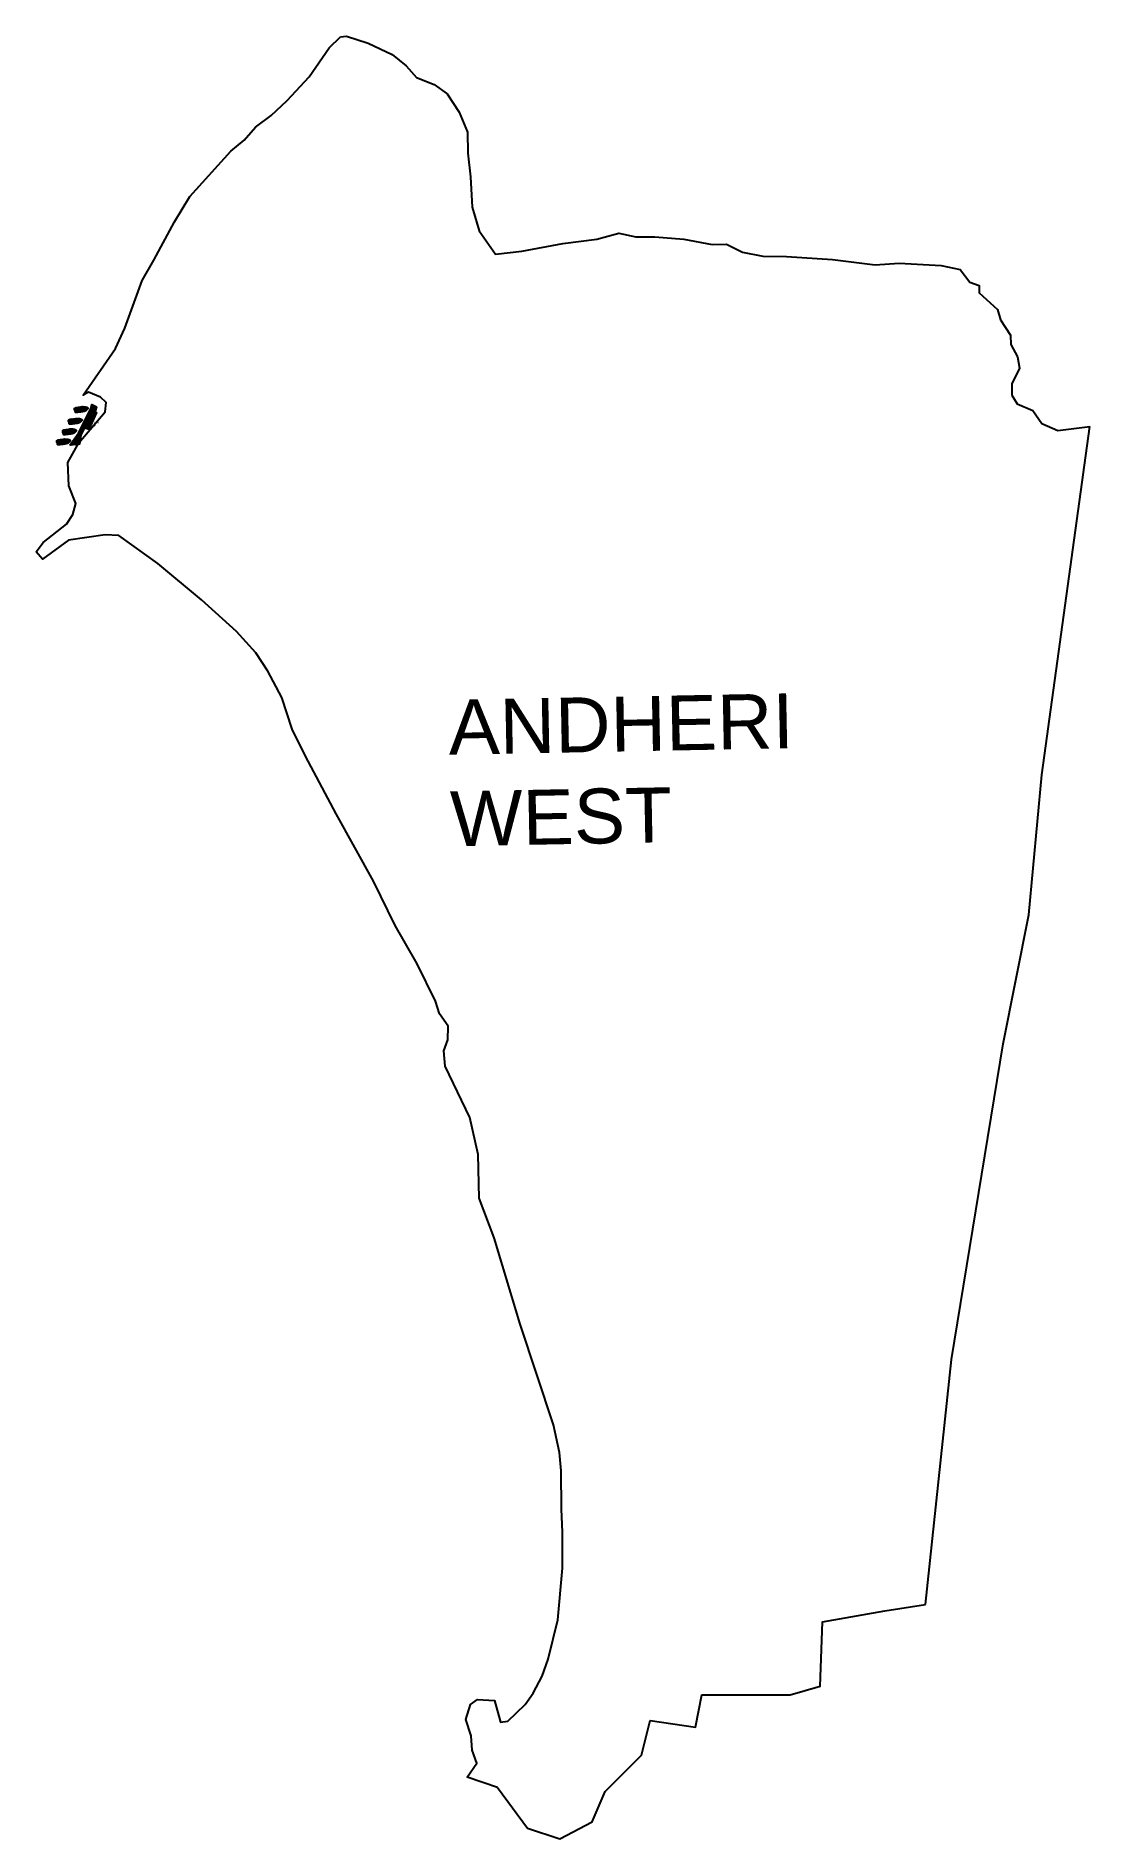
# Model space of a CAD drawing. Header units: metres. Extents: x 268683 to 273863, y 2111090 to 2119954.
import ezdxf

# ---------------------------------------------------------------- set-up
doc = ezdxf.new("R2010")
doc.units = ezdxf.units.M
for name, color, linetype in [('BOAT', 30, 'Continuous'), ('PORT', 150, 'Continuous'), ('PORT TEXT', 7, 'Continuous'), ('village', 3, 'Continuous'), ('VILLAGE NAME', 250, 'Continuous')]:
    doc.layers.add(name, color=color, linetype=linetype)
doc.styles.get("Standard").update_dxf_attribs({"font": 'times.ttf'})

# ---------------------------------------------------------------- blocks, each defined once
blk = doc.blocks.new('3')
for p, q in [((15259, 11285), (14484, 11285)), ((15259, 11192), (14484, 11192)), ((14565, 8385), (15056, 8357)), ((14615, 10476), (15123, 10528)), ((14685, 6707), (14679, 6695)), ((14686, 10050), (15190, 10197)), ((14966, 7645), (15271, 8006)), ((15968, 14277), (15461, 14277)), ((15968, 14767), (15462, 14767)), ((15968, 15258), (15484, 15258)), ((15658, 7614), (15968, 7614)), ((15665, 7521), (15968, 7521)), ((15968, 15258), (16453, 15258)), ((15968, 14767), (16474, 14767)), ((15968, 14277), (16475, 14277)), ((16200, 7614), (15968, 7614)), ((16200, 7521), (15968, 7521)), ((16111, 11240), (16111, 11048)), ((16111, 11048), (16516, 11165)), ((16111, 11048), (16509, 11048)), ((16160, 9828), (17451, 9828)), ((16498, 9195), (16786, 9687)), ((16707, 11116), (16547, 11058)), ((16554, 7976), (16809, 7478)), ((16716, 11090), (16575, 11038)), ((16600, 11048), (16882, 11048)), ((16709, 10005), (16709, 10459)), ((16732, 9000), (17261, 9307)), ((16767, 11090), (16913, 11037)), ((16776, 11116), (16940, 11056)), ((16782, 8178), (17280, 7902)), ((16846, 8619), (17397, 8623)), ((16949, 11180), (17451, 11048)), ((16973, 11048), (17451, 11048)), ((17251, 6707), (17257, 6695))]:
    blk.add_line(p, q)
for points in [[(15968, 6127, -0.01735955), (14838, 6154, -0.12634026), (14305, 6306, -0.17289852), (14037, 6993, -0.01388415), (14014, 7606, -0.00897301), (13973, 8482, -0.01509001), (13946, 9483, 0.00224465), (13935, 11027, -0.00334212), (13932, 12742, -0.01698447), (13966, 13889, -0.02454586), (14062, 14750, -0.0679415), (14312, 15833, -0.03394848), (14615, 16539, -0.02200139), (14950, 17169, -0.04287165), (15373, 17727, -0.0595144), (15677, 17994, -0.04636443), (15850, 18096, -0.10488197), (15968, 18127, -0.10488197)], [(14099, 8543, 0.00642467), (14087, 9488, 0.00221748), (14076, 11029, -0.003368), (14066, 12757, -0.02463252), (14085, 13845, -0.01503734), (14174, 14559, -0.02543865), (14242, 14955, -0.01384341), (14434, 15768, -0.04026639), (14734, 16491, -0.0167294), (15107, 17121, -0.02973882), (15584, 17694, 0.01524972), (15841, 17933, -0.13238879), (15895, 17967, -0.02844165), (15920, 17975, -0.02844165)], [(14113, 8543, 0.00642355), (14100, 9488, 0.00221725), (14090, 11029, -0.00336846), (14080, 12757, -0.02463342), (14099, 13844, -0.01503841), (14188, 14557, -0.02546128), (14256, 14952, -0.0138393), (14448, 15764, -0.04023773), (14746, 16485, -0.01671456), (15118, 17113, -0.02969286), (15593, 17684, 0.01523434), (15851, 17923, -0.13403589), (15900, 17954, -0.02487909), (15920, 17960, -0.02487909)], [(14259, 13906, -0.0315957), (14324, 14539, -0.0049282), (14403, 14955, -0.02843957), (14598, 15666, -0.04287465), (14892, 16347, -0.0353475), (15257, 16991, -0.02409254), (15665, 17545, -0.07983705), (15920, 17811)], [(14273, 13906, -0.03159202), (14338, 14536, -0.00492612), (14416, 14952, -0.02843629), (14611, 15661, -0.04289549), (14905, 16341, -0.03536325), (15268, 16984, -0.02411142), (15676, 17537, -0.07765751), (15920, 17794, -0.07765751)], [(14287, 13905, -0.03158831), (14351, 14534, -0.00492403), (14430, 14949, -0.02843293), (14624, 15657, -0.04291655), (14917, 16334, -0.03537943), (15280, 16976, -0.02413022), (15687, 17529, -0.07540797), (15920, 17776, -0.07540797)], [(14314, 13904, -0.03158088), (14379, 14529, -0.00491983), (14457, 14944, -0.0284262), (14650, 15648, -0.04295906), (14942, 16322, -0.03541139), (15303, 16961, -0.02882892), (15644, 17425, -0.09233605), (15920, 17647, -0.08032794)], [(15510, 16937), (15621, 16929, 0.38222075), (15724, 16994), (15807, 17415, 0.78654406), (15746, 17463), (15428, 17125, 0.61646396), (15510, 16937, 3.8449075)], [(15968, 6127, 0.01735955), (17099, 6154, 0.12634026), (17632, 6306, 0.17289852), (17899, 6993, 0.01388415), (17922, 7606, 0.00897301), (17963, 8482, 0.01509001), (17990, 9483, -0.00224465), (18001, 11027, 0.00334212), (18004, 12742, 0.01698447), (17970, 13889, 0.02454586), (17874, 14750, 0.0679415), (17624, 15833, 0.03394848), (17321, 16539, 0.02200139), (16986, 17169, 0.04287165), (16563, 17727, 0.0595144), (16259, 17994, 0.04636443), (16086, 18096, 0.10488197), (15968, 18127, 0.10488197)], [(17837, 8543, -0.00642467), (17850, 9488, -0.00221748), (17860, 11029, 0.003368), (17870, 12757, 0.02463252), (17851, 13845, 0.01503734), (17762, 14559, 0.02543865), (17694, 14955, 0.01384341), (17502, 15768, 0.04026639), (17202, 16491, 0.0167294), (16829, 17121, 0.02973882), (16352, 17694, -0.01524972), (16095, 17933, 0.13238879), (16041, 17967, 0.02844165), (16016, 17975, 0.02844165)], [(17823, 8543, -0.00642355), (17836, 9488, -0.00221725), (17846, 11029, 0.00336846), (17856, 12757, 0.02463342), (17837, 13844, 0.01503841), (17748, 14557, 0.02546128), (17680, 14952, 0.0138393), (17489, 15764, 0.04023773), (17190, 16485, 0.01671456), (16818, 17113, 0.02969286), (16343, 17684, -0.01523434), (16085, 17923, 0.13403589), (16037, 17954, 0.02487909), (16016, 17960, 0.02487909)], [(17677, 13906, 0.0315957), (17612, 14539, 0.0049282), (17534, 14955, 0.02843957), (17338, 15666, 0.04287465), (17044, 16347, 0.0353475), (16679, 16991, 0.02409254), (16271, 17545, 0.07983705), (16016, 17811)], [(17663, 13906, 0.03159202), (17598, 14536, 0.00492612), (17520, 14952, 0.02843629), (17325, 15661, 0.04289549), (17032, 16341, 0.03536325), (16668, 16984, 0.02411142), (16260, 17537, 0.07765751), (16016, 17794, 0.07765751)], [(17649, 13905, 0.03158831), (17585, 14534, 0.00492403), (17507, 14949, 0.02843293), (17312, 15657, 0.04291655), (17019, 16334, 0.03537943), (16656, 16976, 0.02413022), (16249, 17529, 0.07540797), (16016, 17776, 0.07540797)], [(17622, 13904, 0.03158088), (17558, 14529, 0.00491983), (17480, 14944, 0.0284262), (17286, 15648, 0.04295906), (16995, 16322, 0.03541139), (16633, 16961, 0.02882892), (16292, 17425, 0.09233605), (16016, 17647, 0.08032794)], [(16426, 16937), (16315, 16929, -0.38222075), (16212, 16994), (16129, 17415, -0.78654406), (16190, 17463), (16508, 17125, -0.61646396), (16426, 16937, -3.8449075)], [(14623, 6459, -0.16439328), (14408, 6486, -0.18868423), (14159, 6722, -0.10758006), (14019, 7335)], [(14099, 8543, -0.0029416), (14109, 7856, 0.00201338), (14118, 7419, 0.13044241), (14196, 7108, 0.261246), (14560, 6796, 0.20919743)], [(14113, 8543, -0.00294135), (14123, 7857, 0.00201438), (14132, 7419, 0.13099242), (14209, 7113, 0.26183218), (14563, 6810, 0.26183218)], [(14259, 13906), (14240, 13499), (14230, 13027), (14235, 12258), (14235, 11203), (14254, 9510, -0.00260149), (14274, 8591, 0.00441105), (14291, 7810, 0.01300851), (14327, 7273, 0.1133962), (14429, 6986, 0.1460048), (14570, 6865, 1.59521934)], [(14273, 13905), (14254, 13498), (14244, 13027), (14249, 12258), (14249, 11203), (14268, 9511, -0.00260127), (14288, 8592, 0.00441077), (14305, 7810, 0.01300285), (14341, 7275, 0.1133374), (14441, 6994, 0.1448206), (14573, 6879, 0.13898744)], [(14287, 13905), (14267, 13498), (14258, 13027), (14263, 12258), (14263, 11203), (14282, 9511, -0.00260105), (14302, 8592, 0.0044105), (14319, 7811, 0.01299719), (14355, 7276, 0.11327624), (14453, 7001, 0.14245801), (14576, 6893, 0.14245801)], [(14314, 13903), (14295, 13497), (14285, 13026), (14290, 12259), (14290, 11203), (14310, 9511, -0.00260061), (14330, 8592, 0.00440995), (14346, 7812, 0.00286696), (14352, 7694, 0.00286696)], [(15148, 7123, -0.04333351), (14832, 7204, -0.18332999), (14416, 7523, -0.12398479), (14329, 7900, 0.01537735), (14309, 8173)], [(15145, 7110, -0.04319501), (14828, 7191, -0.18341474), (14404, 7516, -0.09451136), (14319, 7806)], [(15703, 7337), (15453, 7337, -0.20272235), (14593, 7704, -0.17876807), (14419, 8123, 0.01002769), (14401, 8982, -0.00535644), (14389, 10399, -0.01660537), (14407, 11545, 0.01892133), (14421, 12735, -0.92587318), (14467, 12742, -0.04120223), (14487, 12530, -0.02446146), (14489, 11848, 0.0128878), (14496, 10534, -0.01935862), (14481, 9766, 0.00237535), (14464, 8876, -0.00638616), (14468, 8310, -0.01365569), (14465, 8083, -0.86270572), (14422, 8078, 0.64808906)], [(14436, 8081, -0.01648781), (14433, 8123, 0.01002275), (14415, 8982, -0.00535638), (14403, 10399, -0.01660727), (14421, 11545, 0.01892119), (14435, 12735, 0.01143017), (14435, 12736, -0.91328264), (14454, 12739, -0.04117445), (14474, 12530, -0.02447774), (14475, 11849, 0.01288882), (14483, 10534, -0.01936227), (14468, 9766, 0.00237663), (14450, 8876, -0.00639051), (14454, 8310, -0.0136639), (14452, 8084, 0.00070081), (14452, 8084, -0.81997567), (14436, 8081, -0.81997567)], [(16017, 9822), (15456, 9822, 0.15832231), (15267, 9218, -0.4176758), (15128, 9062), (14467, 9062)], [(14478, 9640), (15066, 9640, -0.40608835), (15274, 9347)], [(15968, 11837, 0.03368746), (15117, 11708, 0.05187937), (14484, 11431, 1.92312)], [(15968, 13072, 0.09640273), (15128, 12858, 0.04053821), (14488, 12513, 1.92312)], [(15309, 13138), (15309, 13746, 0.48306292), (14927, 13449, 0.50023986), (15309, 13138, 0.41842358)], [(15890, 11827), (15890, 11428, 0.46292467), (16111, 11240), (16433, 11260)], [(15890, 11428), (15890, 11255, 0.54573713), (16111, 11112, 0.28290463)], [(15890, 11255), (15890, 11192, 0.51683916), (16111, 11048, 0.28290463)], [(15968, 13072, -0.09640273), (16808, 12858, -0.04053821), (17448, 12513, -1.92312)], [(15968, 11837, -0.03368746), (16819, 11708, -0.05187937), (17452, 11431, -1.92312)], [(16029, 9960, -0.16400863), (15991, 10360, -0.40755915), (16120, 10414, 0.20466018), (16640, 10437, -0.2865695), (16778, 10441, 0.19875888), (17315, 10404, -0.4514797), (17447, 10380, -1.46397093)], [(16017, 9822, -0.2912689), (16031, 9962, -0.29986695), (16120, 9974, 0.27347761), (16640, 9983, -0.2865695), (16778, 9987, 0.19875888), (17315, 9951, -0.4514797), (17447, 9926, -1.46397093)], [(16209, 7337), (16201, 7447), (16199, 7780, -0.44804307), (16355, 7939, 0.0255607), (16524, 7967, 0.15676008), (16694, 8068, 0.14428794), (16785, 8185, 0.07942688), (16845, 8458, 0.05417894), (16830, 8771, 0.12729402), (16729, 9003, -0.02519474), (16615, 9133, 0.11265588), (16496, 9195, 0.0616523), (16330, 9221, -0.22227827), (16204, 9276, -0.04910851), (16118, 9377, -0.09997033), (16052, 9503, -0.04599234), (16023, 9712), (16017, 9822)], [(16209, 7337), (16484, 7337, 0.20272235), (17343, 7704, 0.17876807), (17517, 8123, -0.01002769), (17535, 8982, 0.00535644), (17547, 10399, 0.01660537), (17529, 11545, -0.01892133), (17515, 12735, 0.92587318), (17469, 12742, 0.04120223), (17449, 12530, 0.02446146), (17448, 11848, -0.0128878), (17440, 10534, 0.01935862), (17455, 9766, -0.00237535), (17473, 8876, 0.00638616), (17468, 8310, 0.01365569), (17471, 8083, 0.86270572), (17514, 8078, -0.64808906)], [(16627, 13138), (16627, 13746, -0.48306292), (17009, 13449, -0.50023986), (16627, 13138, -0.41842358)], [(16789, 7123, 0.04333351), (17104, 7204, 0.18332999), (17520, 7523, 0.12398479), (17607, 7900, -0.01537735), (17627, 8173)], [(16792, 7110, 0.04319501), (17108, 7191, 0.18341474), (17532, 7516, 0.09451136), (17617, 7806)], [(17313, 6459, 0.16439328), (17529, 6486, 0.18868423), (17777, 6722, 0.10758006), (17917, 7335)], [(17649, 13905), (17669, 13498), (17679, 13027), (17674, 12258), (17674, 11203), (17654, 9511, 0.00260105), (17634, 8592, -0.0044105), (17618, 7811, -0.01299719), (17581, 7276, -0.11327624), (17484, 7001, -0.14245801), (17360, 6893, -0.14245801)], [(17663, 13905), (17683, 13498), (17692, 13027), (17687, 12258), (17687, 11203), (17668, 9511, 0.00260127), (17648, 8592, -0.00441077), (17631, 7810, -0.01300285), (17595, 7275, -0.1133374), (17495, 6994, -0.1448206), (17363, 6879, -0.13898744)], [(17677, 13906), (17696, 13499), (17706, 13027), (17701, 12258), (17701, 11203), (17682, 9510, 0.00260149), (17662, 8591, -0.00441105), (17645, 7810, -0.01300851), (17609, 7273, -0.1133962), (17507, 6986, -0.1460048), (17366, 6865, -1.59521934)], [(17823, 8543, 0.00294135), (17813, 7857, -0.00201438), (17804, 7419, -0.13099242), (17728, 7113, -0.26183218), (17373, 6810, -0.26183218)], [(17837, 8543, 0.0029416), (17827, 7856, -0.00201338), (17818, 7419, -0.13044241), (17740, 7108, -0.261246), (17376, 6796, -0.20919743)], [(17500, 8081, 0.01648781), (17503, 8123, -0.01002275), (17522, 8982, 0.00535638), (17533, 10399, 0.01660727), (17516, 11545, -0.01892119), (17501, 12735, -0.01143017), (17501, 12736, 0.91328264), (17482, 12739, 0.04117445), (17463, 12530, 0.02447774), (17461, 11849, -0.01288882), (17454, 10534, 0.01936227), (17469, 9766, -0.00237663), (17486, 8876, 0.00639051), (17482, 8310, 0.0136639), (17485, 8084, -0.00070081), (17485, 8084, 0.81997567), (17500, 8081, 0.81997567)], [(17622, 13903), (17641, 13497), (17651, 13026), (17646, 12259), (17646, 11203), (17627, 9511, 0.00260061), (17606, 8592, -0.00440995), (17590, 7812, -0.00286696), (17584, 7694, -0.00286696)]]:
    blk.add_lwpolyline(points, format="xyb")
for points in [[(15512, 16972), (15626, 16964, 0.38306886), (15690, 17002), (15774, 17428, 0.85363556), (15769, 17437), (15454, 17102, 0.61352688)], [(16424, 16972), (16311, 16964, -0.38306886), (16246, 17002), (16162, 17428, -0.85363556), (16167, 17437), (16482, 17102, -0.61352688)], [(15282, 13161), (15282, 13724, 0.46014696), (14955, 13448, 0.47706041)], [(16654, 13161), (16654, 13724, -0.46014696), (16981, 13448, -0.47706041)], [(16942, 9799, 0.91770545), (16944, 9656, -0.20970402), (17282, 9330, 0.85091201), (17403, 9348), (17403, 9679, 0.43565902), (17310, 9777)]]:
    blk.add_lwpolyline(points, format="xyb", close=True)
for points in [[(15920, 17243), (15920, 18087)], [(15920, 18087), (15920, 17236)], [(16016, 18087), (16016, 17236)], [(16016, 17243), (16016, 18087)], [(14061, 13154), (14037, 13154), (14037, 12891), (14063, 12891)], [(14086, 9609), (14068, 9609), (14068, 9357), (14090, 9357)], [(14076, 12891), (14095, 12891), (14095, 13154), (14075, 13154)], [(14111, 7762), (14086, 7762), (14086, 7507), (14116, 7507)], [(14104, 9357), (14117, 9357), (14117, 9609), (14100, 9609)], [(14130, 7507), (14139, 7507), (14139, 7762), (14125, 7762)], [(14515, 11449), (14515, 11377), (15160, 11377), (15160, 11717)], [(15890, 11192), (15259, 11192), (15259, 11737)], [(15890, 11285), (15259, 11285)], [(17067, 11264), (17452, 11259)], [(17806, 7507), (17797, 7507), (17797, 7762), (17812, 7762)], [(17833, 9357), (17819, 9357), (17819, 9609), (17836, 9609)], [(17825, 7762), (17850, 7762), (17850, 7507), (17820, 7507)], [(17860, 12891), (17842, 12891), (17842, 13154), (17862, 13154)], [(17850, 9609), (17868, 9609), (17868, 9357), (17846, 9357)], [(17875, 13154), (17899, 13154), (17899, 12891), (17874, 12891)]]:
    blk.add_lwpolyline(points)
for points in [[(14753, 9417), (14668, 9620), (14885, 9592)], [(14753, 9310), (14668, 9108), (14885, 9136)], [(15542, 6884), (15602, 7202), (15175, 7247), (15104, 6927)], [(15531, 6898), (15586, 7190), (15186, 7232), (15121, 6939)], [(15751, 6190), (15751, 6747), (16185, 6747), (16185, 6190)], [(16394, 6884), (16334, 7202), (16761, 7247), (16832, 6927)], [(16405, 6898), (16351, 7190), (16751, 7232), (16815, 6939)]]:
    blk.add_lwpolyline(points, close=True)
for centre, radius in [((15572, 17779), 56.4), ((15968, 16104), 341), ((15968, 16104), 341), ((15968, 16104), 314), ((15968, 16104), 314), ((15730, 17935), 62.8), ((15955, 17042), 139), ((15982, 17042), 139), ((16206, 17935), 62.8), ((16365, 17779), 56.4), ((14772, 6883), 196), ((14772, 6883), 182), ((14851, 9364), 29.4), ((15874, 13634), 55), ((16063, 13634), 55), ((16957, 9728), 54.8), ((17164, 6883), 196), ((17164, 6883), 182), ((17179, 9578), 35.5), ((17302, 9689), 54.8), ((17339, 9377), 54.8)]:
    blk.add_circle(centre, radius)
for centre, radius, start, end in [((15081, 17062), 42.7, 70.230426, 225.372477), ((15081, 17062), 42.7, 244.010243, 51.59266), ((19250, 16002), 3624, 163.327383, 178.398193), ((15955, 17042), 204, 99.883974, 72.333528), ((15982, 17042), 204, 107.666472, 80.116026), ((15968, 18020), 82.1, 53.907357, 126.092643), ((15968, 18020), 82.1, 53.907357, 126.092643), ((12687, 16002), 3624, 1.601807, 16.672617), ((16856, 17062), 42.7, 128.40734, 295.989757), ((16856, 17062), 42.7, 314.627523, 109.769574), ((14070, 12461), 42.7, 95.030101, 265.129218), ((14085, 13775), 42.7, 91.319562, 261.726148), ((14070, 12461), 42.7, 283.789395, 76.369925), ((14085, 13775), 42.7, 280.385039, 72.660671), ((14404, 15632), 42.7, 81.615848, 249.711519), ((14404, 15632), 42.7, 268.346577, 62.98079), ((15190, 6739), 633, 165.995667, 206.331282), ((14111, 9364), 562, 327.468559, 29.356036), ((15233, 6626), 633, 172.125378, 195.357911), ((14772, 6883), 238, 225.772587, 10.674187), ((14772, 6883), 210, 243.724304, 10.674187), ((15568, 15839), 36.3, 29.194606, 175.662347), ((15956, 16061), 410, 209.939229, 271.740348), ((15916, 13389), 521, 84.273519, 120.875859), ((15910, 13368), 414, 81.288457, 129.038211), ((15910, 13368), 386, 81.288457, 132.495579), ((16027, 13368), 414, 50.961789, 98.711543), ((15981, 16061), 410, 268.259652, 330.060771), ((16020, 13389), 521, 59.124141, 95.726481), ((16027, 13368), 386, 47.504421, 98.711543), ((16458, 10167), 404, 143.200021, 207.404179), ((18206, 8564), 2009, 160.899518, 198.3721), ((16368, 15839), 36.3, 4.337653, 150.805394), ((16746, 11816), 638, 240.624974, 253.975988), ((16746, 11816), 638, 259.949112, 264.189023), ((16902, 11220), 223, 176.115439, 176.384749), ((16902, 11220), 223, 185.602521, 211.595384), ((16742, 11222), 62.3, 10.802299, 169.147864), ((16741, 11103), 29.9, 180, 0), ((16581, 11220), 223, 328.404616, 356.044702), ((16746, 11816), 638, 274.90249, 281.24181), ((16581, 11220), 223, 3.615251, 3.884561), ((16746, 11816), 638, 285.434198, 300.190005), ((17164, 6883), 238, 169.325813, 314.227413), ((17164, 6883), 210, 169.325813, 296.275696), ((16960, 10167), 404, 326.624449, 34.771942), ((16746, 6739), 633, 333.668718, 14.004333), ((16703, 6626), 633, 344.642089, 7.874622), ((17533, 15632), 42.7, 117.01921, 271.653423), ((17533, 15632), 42.7, 290.288481, 98.384152), ((17852, 13775), 42.7, 107.339329, 259.614961), ((17857, 11177), 42.7, 101.222005, 257.471133), ((17866, 12461), 42.7, 103.630075, 256.210605), ((17852, 13775), 42.7, 278.273852, 88.680438), ((17857, 11177), 42.7, 276.095335, 82.597802), ((17866, 12461), 42.7, 274.870782, 84.969899)]:
    blk.add_arc(centre, radius, start, end)
for centre, major_axis, ratio in [((15045, 9368), (9, 195), 0.75811655), ((16741, 11103), (254, 0), 0.53309213)]:
    blk.add_ellipse(centre, major_axis=major_axis, ratio=ratio)
for start_param, end_param in [(0.83001221, 1.57684618), (4.71238898, 5.23234205)]:
    blk.add_ellipse((16750, 11264), major_axis=(0, 745), ratio=0.4253193, start_param=start_param, end_param=end_param)
for points, knots in [([(15968, 13487), (15732, 13507), (15484, 13592), (15248, 14016), (15219, 14267), (15199, 14975), (15273, 15428), (15346, 16250), (15392, 16600), (15444, 16963)], [0, 0, 0, 0, 0.046219595, 0.046219595, 0.092439191, 0.092439191, 0.194732507, 0.194732507, 0.270908406, 0.270908406, 0.270908406, 0.270908406]), ([(15969, 13501), (15726, 13521), (15478, 13616), (15250, 14057), (15229, 14313), (15218, 15025), (15289, 15480), (15364, 16281), (15407, 16611), (15456, 16954)], [0, 0, 0, 0, 0.048088395, 0.048088395, 0.09617679, 0.09617679, 0.198537672, 0.198537672, 0.270410605, 0.270410605, 0.270410605, 0.270410605]), ([(15649, 13652), (15601, 13675), (15412, 13793), (15236, 14361), (15332, 15175), (15389, 16086), (15474, 16690), (15509, 16937)], [0.02340441, 0.02340441, 0.02340441, 0.02340441, 0.035094232, 0.073911149, 0.138250983, 0.216571336, 0.270908406, 0.270908406, 0.270908406, 0.270908406]), ([(15973, 13542), (15725, 13563), (15488, 13664), (15279, 14119), (15266, 14382), (15267, 15105), (15336, 15571), (15414, 16347), (15454, 16644), (15496, 16939)], [0, 0, 0, 0, 0.050833702, 0.050833702, 0.101667404, 0.101667404, 0.206032815, 0.206032815, 0.270908406, 0.270908406, 0.270908406, 0.270908406]), ([(15649, 13689), (15563, 13734), (15491, 13794), (15341, 14062), (15312, 14307), (15306, 14741), (15331, 14954), (15389, 15603), (15418, 16042), (15493, 16627), (15515, 16780), (15537, 16933)], [0.024825384, 0.024825384, 0.024825384, 0.024825384, 0.047459799, 0.047459799, 0.094919597, 0.094919597, 0.142379396, 0.142379396, 0.237298993, 0.237298993, 0.270908406, 0.270908406, 0.270908406, 0.270908406]), ([(15963, 13542), (16212, 13563), (16448, 13664), (16658, 14119), (16670, 14382), (16669, 15105), (16600, 15571), (16522, 16347), (16482, 16644), (16441, 16939)], [0, 0, 0, 0, 0.050833702, 0.050833702, 0.101667404, 0.101667404, 0.206032815, 0.206032815, 0.270908406, 0.270908406, 0.270908406, 0.270908406]), ([(15967, 13501), (16210, 13521), (16458, 13616), (16686, 14057), (16707, 14313), (16718, 15025), (16647, 15480), (16572, 16281), (16529, 16611), (16480, 16954)], [0, 0, 0, 0, 0.048088395, 0.048088395, 0.09617679, 0.09617679, 0.198537672, 0.198537672, 0.270410605, 0.270410605, 0.270410605, 0.270410605]), ([(15968, 13487), (16204, 13507), (16453, 13592), (16688, 14016), (16717, 14267), (16737, 14975), (16664, 15428), (16591, 16250), (16544, 16600), (16493, 16963)], [0, 0, 0, 0, 0.046219595, 0.046219595, 0.092439191, 0.092439191, 0.194732507, 0.194732507, 0.270908406, 0.270908406, 0.270908406, 0.270908406]), ([(16287, 13652), (16335, 13675), (16525, 13793), (16700, 14361), (16604, 15175), (16547, 16086), (16462, 16690), (16427, 16937)], [0.02340441, 0.02340441, 0.02340441, 0.02340441, 0.035094232, 0.073911149, 0.138250983, 0.216571336, 0.270908406, 0.270908406, 0.270908406, 0.270908406]), ([(16287, 13689), (16373, 13734), (16445, 13794), (16596, 14062), (16624, 14307), (16630, 14741), (16605, 14954), (16547, 15603), (16518, 16042), (16443, 16627), (16421, 16780), (16400, 16933)], [0.024825384, 0.024825384, 0.024825384, 0.024825384, 0.047459799, 0.047459799, 0.094919597, 0.094919597, 0.142379396, 0.142379396, 0.237298993, 0.237298993, 0.270908406, 0.270908406, 0.270908406, 0.270908406]), ([(15052, 9535), (14987, 9538), (14916, 9443), (14934, 9243), (15011, 9180), (15140, 9235), (15185, 9361), (15132, 9502), (15091, 9534), (15052, 9535)], [0, 0, 0, 0, 1.7432734, 1.7432734, 3.4865468, 3.4865468, 5.2298202, 5.2298202, 6.28318531, 6.28318531, 6.28318531, 6.28318531]), ([(15649, 13836), (15408, 13994), (15463, 14437), (15459, 14880), (15499, 15460), (15532, 15842)], [0.031366061, 0.031366061, 0.031366061, 0.031366061, 0.10847437, 0.10847437, 0.192072924, 0.192072924, 0.192072924, 0.192072924]), ([(15968, 7083), (15929, 7084), (15864, 7085), (15768, 7105), (15689, 7142), (15639, 7120), (15620, 7111)], [0, 0, 0, 0, 0.0084092544, 0.0140545909, 0.0214807584, 0.0258325567, 0.0258325567, 0.0258325567, 0.0258325567]), ([(15968, 7083), (16007, 7084), (16072, 7085), (16168, 7105), (16247, 7142), (16297, 7120), (16316, 7111)], [0, 0, 0, 0, 0.0084092544, 0.0140545909, 0.0214807584, 0.0258325567, 0.0258325567, 0.0258325567, 0.0258325567]), ([(16201, 7447), (16516, 7472), (16799, 7555), (17218, 7923), (17295, 8203), (17283, 8817), (17280, 9139), (16921, 9535), (16618, 9678), (16234, 9723), (16133, 9718), (16023, 9712)], [0, 0, 0, 0, 0.068410185, 0.068410185, 0.13682037, 0.13682037, 0.205230555, 0.205230555, 0.27364074, 0.27364074, 0.297460412, 0.297460412, 0.297460412, 0.297460412]), ([(16287, 13836), (16528, 13994), (16473, 14437), (16478, 14880), (16438, 15460), (16404, 15842)], [0.031366061, 0.031366061, 0.031366061, 0.031366061, 0.10847437, 0.10847437, 0.192072924, 0.192072924, 0.192072924, 0.192072924]), ([(16967, 11103), (16967, 11131), (16932, 11170), (16732, 11234), (16533, 11172), (16501, 11059), (16647, 10979), (16901, 11012), (16967, 11066), (16967, 11103)], [0, 0, 0, 0, 1.03145076, 1.03145076, 2.99245526, 2.99245526, 4.95345977, 4.95345977, 6.28318531, 6.28318531, 6.28318531, 6.28318531])]:
    blk.add_open_spline(points, degree=3, knots=knots)
for points in [[(15136, 8973), (15186, 8923), (15176, 8825), (15107, 8721), (15061, 8595), (15050, 8401), (15082, 8264), (15183, 8106), (15276, 8002), (15438, 7944), (15553, 7941), (15632, 7930), (15661, 7872), (15664, 7739), (15672, 7484), (15681, 7356), (15539, 7346), (15273, 7387), (15079, 7462), (14874, 7581), (14702, 7758), (14590, 7948), (14518, 8142), (14475, 8343), (14471, 8559), (14511, 8775), (14572, 8883), (14659, 8974), (14821, 9056), (14930, 9062), (15065, 9062), (15139, 9040), (15136, 8973), (15072, 8963), (14926, 8967), (14800, 8947), (14687, 8877), (14611, 8786), (14574, 8652), (14564, 8398), (14608, 8189), (14676, 8002), (14755, 7851), (14833, 7757), (14949, 7656), (15107, 7567), (15233, 7520), (15384, 7487), (15510, 7473), (15599, 7466), (15666, 7458), (15685, 7420)], [(15046, 11077), (15099, 11081), (15166, 11095), (15162, 11159), (15052, 11172), (14839, 11120), (14632, 10955), (14528, 10686), (14498, 10423), (14541, 10108), (14677, 9833), (14836, 9713), (15089, 9658), (15202, 9664), (15248, 9693), (15224, 9747), (15165, 9753), (14962, 9778), (14826, 9849), (14723, 9975), (14661, 10121), (14625, 10316), (14616, 10504), (14645, 10676), (14703, 10848), (14826, 10978), (14985, 11065), (15046, 11077)], [(14949, 6725), (14889, 6660), (14751, 6592), (14670, 6567), (14631, 6512), (14623, 6459)], [(15968, 6876), (15852, 6882), (15776, 6899), (15676, 6923), (15593, 6891), (15412, 6853), (15219, 6882), (15120, 6923), (15057, 6932), (14965, 6919)], [(15242, 9728), (15284, 9784), (15301, 9859), (15256, 9987), (15219, 10089), (15176, 10257), (15125, 10513), (15113, 10650), (15108, 10792), (15116, 10904), (15133, 11003), (15134, 11082)], [(15703, 7337), (15662, 7244), (15622, 7119), (15577, 6884)], [(15968, 6876), (16084, 6882), (16160, 6899), (16260, 6923), (16343, 6891), (16524, 6853), (16718, 6882), (16816, 6923), (16880, 6932), (16971, 6919)], [(16209, 7337), (16522, 7376), (16865, 7508), (17113, 7684), (17315, 7972), (17390, 8261), (17396, 8665), (17355, 9089), (17199, 9393), (16901, 9625), (16608, 9762), (16270, 9827), (16017, 9822)], [(16209, 7337), (16274, 7244), (16314, 7119), (16359, 6884)], [(16987, 6725), (17047, 6660), (17185, 6592), (17266, 6567), (17305, 6512), (17313, 6459)]]:
    blk.add_spline(points, degree=3)
for points in [[(16384, 11788), (16361, 11630), (16361, 11448), (16406, 11260)], [(17133, 11590), (17134, 11485), (17123, 11373), (17096, 11260)]]:
    blk.add_open_spline(points, degree=3)

msp = doc.modelspace()

# ---------------------------------------------------------------- hatches: boundary and pattern name
at = {"layer": 'PORT'}
h = msp.add_hatch(dxfattribs=at)
h.set_pattern_fill('ANSI37', color=256)
h.paths.add_polyline_path([(268980.2, 2118103.5), (268973.8, 2118108.8), (268980.7, 2118130.7), (268958.3, 2118143), (268952.9, 2118121.6), (268892, 2118001.4), (268848.7, 2117942.1), (268890.5, 2117946.4), (268894.4, 2117953.3), (268897.9, 2117957.4), (268903.2, 2117991.8), (268921.4, 2118027.1), (268942.2, 2118019.1)])

# ---------------------------------------------------------------- linework, layer by layer
at = {"color": 3}
msp.add_line((270180.1, 2119950.1), (270209.9, 2119953.7), dxfattribs=at)
at = {"layer": 'PORT', "flags": 128}
msp.add_lwpolyline([(268848.7, 2117942.1), (268892, 2118001.4), (268952.9, 2118121.6), (268958.3, 2118143), (268980.7, 2118130.7), (268973.8, 2118108.8), (268980.2, 2118103.5), (268942.2, 2118019.1), (268921.4, 2118027.1), (268903.2, 2117991.8), (268896.2, 2117946.9)], close=True, dxfattribs=at)
at = {"layer": 'village', "color": 3}
for points in [[(270951.4, 2111343.6, 0), (270802.7, 2111394.4, 0), (270849.3, 2111462, 0), (270826.4, 2111526.9, 0), (270821.3, 2111596.4, 0), (270796, 2111676.9, 0), (270817.9, 2111751, 0), (270853.5, 2111776, 0), (270936.5, 2111769.9, 0), (270966.5, 2111664.8, 0), (271002.4, 2111669.5, 0), (271086.9, 2111750.9, 0), (271126.8, 2111807.3, 0), (271171, 2111890.6, 0), (271199.5, 2111973.8, 0), (271247.3, 2112167, 0), (271269.9, 2112420.6, 0), (271270.7, 2112597.7, 0), (271265.4, 2112712, 0), (271263.9, 2112900.4, 0), (271256.4, 2112990, 0), (271226.2, 2113126.5, 0), (271063.1, 2113620.7, 0), (270934.2, 2114045.7, 0), (270860.9, 2114240.2, 0), (270856.9, 2114455.4, 0), (270815.2, 2114636.7, 0), (270694.3, 2114889.1, 0), (270687, 2114965.3, 0), (270706.7, 2115019.3, 0), (270708.5, 2115086.6, 0), (270665.4, 2115146.7, 0), (270647, 2115209.4, 0), (270555.8, 2115392.5, 0), (270449, 2115580, 0), (270341.9, 2115798.8, 0), (270157.6, 2116129.2, 0), (270007.4, 2116412.8, 0), (269941.3, 2116546.8, 0), (269890.8, 2116701.1, 0), (269822.5, 2116830.6, 0), (269763.5, 2116922.1, 0), (269668.5, 2117026.7, 0), (269496.9, 2117182.3, 0), (269282.5, 2117360, 0), (269090.8, 2117497.5, 0), (269023.5, 2117501.4, 0), (268842.2, 2117475.3, 0), (268715.1, 2117382.4, 0), (268683.4, 2117418, 0), (268718.9, 2117463.1, 0), (268832.5, 2117553.7, 0), (268863.6, 2117601, 0), (268878.8, 2117655, 0), (268844.5, 2117742.2, 0), (268839.1, 2117856.4, 0), (268894.4, 2117953.3, 0), (269023.2, 2118106.8, 0), (269027.4, 2118151.7, 0), (269000.3, 2118178.4, 0), (268941.8, 2118202.6, 0), (268914.6, 2118188.5, 0), (269074, 2118418.3, 0), (269119.7, 2118518.2, 0), (269204.1, 2118751.1, 0), (269263, 2118851.1, 0), (269364.4, 2119041.1, 0), (269439.7, 2119164.4, 0), (269640.4, 2119388.4, 0), (269706.3, 2119442, 0), (269762.2, 2119505.5, 0), (269838.1, 2119562.5, 0), (269917.1, 2119636.1, 0), (270025.7, 2119753.1, 0), (270124.1, 2119896.6, 0), (270180.1, 2119950.1, 0)], [(270209.9, 2119953.7, 0), (270316.4, 2119918, 0), (270432.9, 2119862.5, 0), (270503, 2119806.7, 0), (270553.3, 2119750.6, 0), (270639.8, 2119714.8, 0), (270703.2, 2119668.9, 0), (270763.6, 2119579.8, 0), (270804.2, 2119480.6, 0), (270805, 2119377.7, 0), (270819.2, 2119261.7, 0), (270827, 2119112.4, 0), (270861.1, 2118996.6, 0), (270941.7, 2118881, 0), (271071, 2118895.4, 0), (271273.1, 2118933.5, 0), (271438.8, 2118954.7, 0), (271548, 2118985.4, 0), (271631.1, 2118966.2, 0), (271724, 2118966.9, 0), (271866.8, 2118954.8, 0), (272006.4, 2118929.3, 0), (272076, 2118929.9, 0), (272156, 2118890.7, 0), (272255.7, 2118871.6, 0), (272371.8, 2118869.2, 0), (272597.5, 2118854.4, 0), (272806.8, 2118829.5, 0), (272926.1, 2118837.1, 0), (273132, 2118825.5, 0), (273225, 2118806.3, 0), (273271.9, 2118743.6, 0), (273318.5, 2118727.4, 0), (273318.8, 2118690.9, 0), (273409, 2118608.6, 0), (273422.7, 2118559, 0), (273473.1, 2118483.1, 0), (273473.4, 2118436.7, 0), (273507.1, 2118377.2, 0), (273517.5, 2118320.8, 0), (273478.3, 2118244.2, 0), (273478.7, 2118187.8, 0)], [(273478.7, 2118187.8, 0), (273505.6, 2118144.9, 0), (273582.2, 2118112.3, 0), (273625.8, 2118049.6, 0), (273705.7, 2118013.7, 0), (273862.9, 2118034.2, 0)], [(273055.3, 2112242.3, 0), (273182.2, 2113447.5, 0), (273435.9, 2114999.6, 0), (273562.8, 2115633.9, 0), (273626.2, 2116321.1, 0), (273862.9, 2118034.2, 0)], [(270951.4, 2111343.6, 0), (271099.4, 2111142.7, 0), (271258, 2111089.9, 0), (271416.6, 2111174.4, 0), (271480, 2111322.5, 0), (271659.7, 2111502.2, 0), (271702, 2111671.4, 0), (271924.1, 2111639.6, 0), (271955.8, 2111798.2, 0), (272389.2, 2111798.2, 0), (272537.3, 2111840.5, 0), (272547.8, 2112157.7, 0), (272854.4, 2112210.6, 0), (273055.3, 2112242.3, 0)]]:
    msp.add_polyline3d(points, dxfattribs=at)

# ---------------------------------------------------------------- block references
at = {"layer": 'BOAT', "xscale": 0.005558270232777463, "yscale": 0.005558270232777463, "zscale": 0.005558270232777463, "rotation": 278.1040595327991}
for p in [(268827.2, 2118197.4), (268768.8, 2118087.9), (268797.4, 2118139.6), (268740, 2118038.4)]:
    msp.add_blockref('3', p, dxfattribs=at)

# ---------------------------------------------------------------- texts
at = {"layer": 'PORT TEXT', "insert": (268923.6, 2118058), "char_height": 10, "width": 68.636, "attachment_point": 1}
msp.add_mtext('\\pxqc;VERSOVA PORT', dxfattribs=at)
at = {"layer": 'VILLAGE NAME', "insert": (270707.6, 2116689.9), "char_height": 270, "attachment_point": 1, "rotation": 1.10283}
msp.add_mtext_dynamic_manual_height_columns('{\\fArial|b0|i0|c0|p34;ANDHERI WEST}', width=2578.433, gutter_width=1928.7, heights=[0], dxfattribs=at)

doc.saveas('drawing.dxf')
